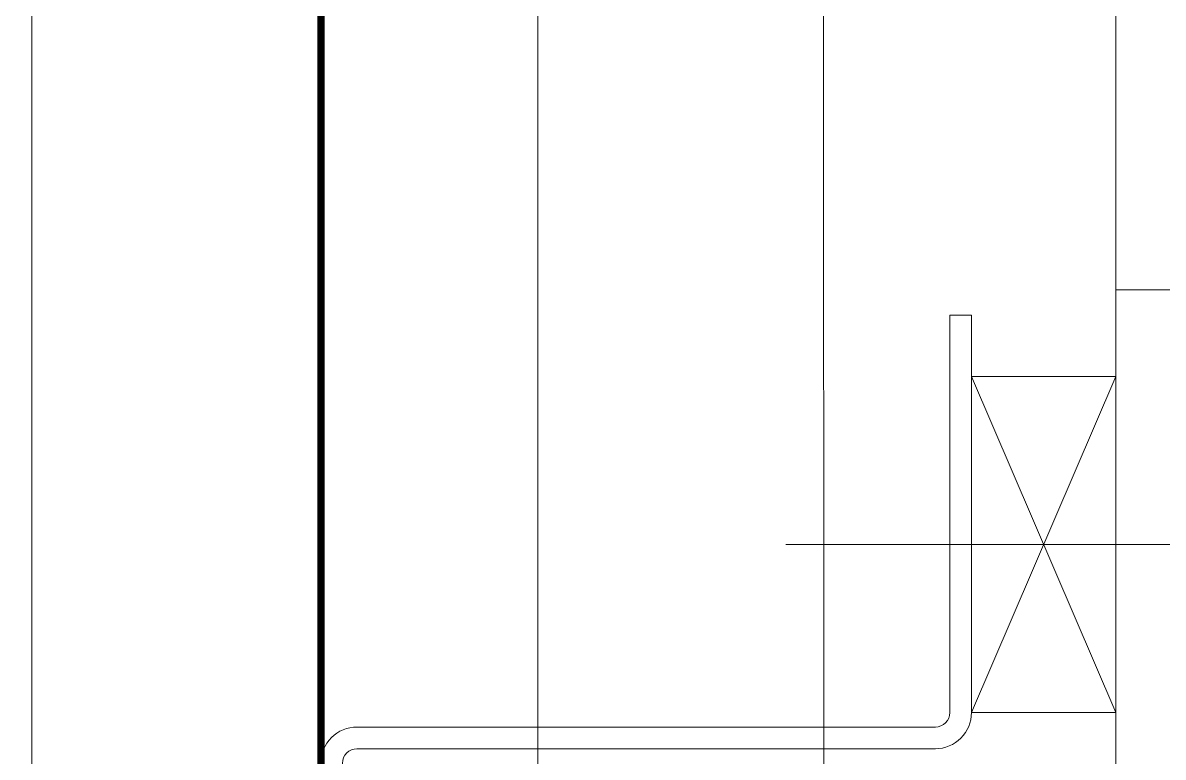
# Model space of a CAD drawing. Extents: x -2749 to 23780, y -1311 to 8245.
# Drawn here: x 7092.37 to 7108.15, y 1831.03 to 1841.2 of the extents above; entities that cross this region are included whole.
import ezdxf

# ---------------------------------------------------------------- set-up
doc = ezdxf.new("R2010")
doc.units = 0
doc.header["$MEASUREMENT"] = 0
doc.layers.get('0').update_dxf_attribs({"color": 9, "lineweight": 9})
for name, color, linetype, lineweight in [('06D', 9, 'Continuous', 9), ('10', 9, 'Continuous', 9), ('11', 9, 'Continuous', 9), ('33', 9, 'BATTING', 9), ('40', 9, 'Continuous', 9), ('40B', 9, 'Continuous', 9)]:
    doc.layers.add(name, color=color, linetype=linetype, lineweight=lineweight)
doc.linetypes.add('BATTING', pattern='A,0.0001,-0.1,[134,ltypeshp.shx,S=0.1,R=0,X=-0.1,Y=0],-0.2,[134,ltypeshp.shx,S=0.1,R=180,X=0.1,Y=0],-0.1', length=0.4001)

# ---------------------------------------------------------------- blocks, each defined once
blk = doc.blocks.new('p- alum kaplama profil')
at = {"lineweight": 13}
blk.add_lwpolyline([(7.116, 12.591), (7.116, 26.491)], dxfattribs=at)
at = {"lineweight": 5}
blk.add_lwpolyline([(9.441, 15.16), (4.791, 15.16), (4.791, 17.159), (9.441, 17.159)], close=True, dxfattribs=at)
for points in [[(4.791, 15.16), (9.441, 17.159)], [(9.441, 15.16), (4.791, 17.159)]]:
    blk.add_lwpolyline(points, dxfattribs=at)
at = {"lineweight": 18}
blk.add_lwpolyline([(4.091, 6.157), (-1.409, 6.157), (-1.409, 6.457), (4.091, 6.457, 0.414214), (4.291, 6.657), (4.291, 14.66, -0.414214), (4.791, 15.16), (10.291, 15.16), (10.291, 14.86), (4.791, 14.86, 0.414214), (4.591, 14.66), (4.591, 6.657, -0.414214)], format="xyb", close=True, dxfattribs=at)
blk = doc.blocks.new('1.KAT PLANI')
at = {"layer": '06D'}
for points in [[(7092.5, 1823.473), (7092.498, 2840), (7985.666, 2840)], [(7107.5, 1825), (7099.5, 1825), (7099.5, 2833), (7980, 2833), (7980, 2825)]]:
    blk.add_lwpolyline(points, dxfattribs=at)
at = {"layer": '10', "const_width": 0.1}
blk.add_lwpolyline([(7096.5, 1818.188), (7096.498, 2836), (7986.448, 2836)], dxfattribs=at)
at = {"layer": '11'}
blk.add_lwpolyline([(7107.5, 2390), (7107.5, 2390), (7107.5, 1825), (7127.5, 1825), (7127.5, 2390)], dxfattribs=at)
at = {"layer": '33', "ltscale": 0.4}
blk.add_lwpolyline([(7980, 2829), (7103.289, 2829), (7103.457, 1825)], dxfattribs=at)
at = {"layer": '40'}
blk.add_lwpolyline([(7024.089, 821.213, -0.130719), (9996.866, 1970.741, -0.130719)], format="xyb", dxfattribs=at)
at = {"layer": '40B'}
for points in [[(7107.5, 770.105, -0.130102), (10006.371, 1883.895), (9994.676, 1990.755, -0.029312), (10727.442, 2027.573), (10727.5, 916.432, 0.271408), (9762.5, 325), (7107.5, 325)], [(7492.5, 1837.5), (7492.5, 1180.203), (7492.777, 1179.734, 0.017274), (7129.5, 947.482), (7107.5, 947.482), (7107.5, 1830), (7107.5, 1837.5), (7492.5, 1837.5)]]:
    blk.add_lwpolyline(points, format="xyb", close=True, dxfattribs=at)
at = {"layer": '10', "xscale": -1, "rotation": 270}
blk.add_blockref('p- alum kaplama profil', (7090.341, 1826.859), dxfattribs=at)

msp = doc.modelspace()

# ---------------------------------------------------------------- block references
at = {"layer": '06D'}
msp.add_blockref('1.KAT PLANI', (0, 0), dxfattribs=at)

doc.saveas('drawing.dxf')
